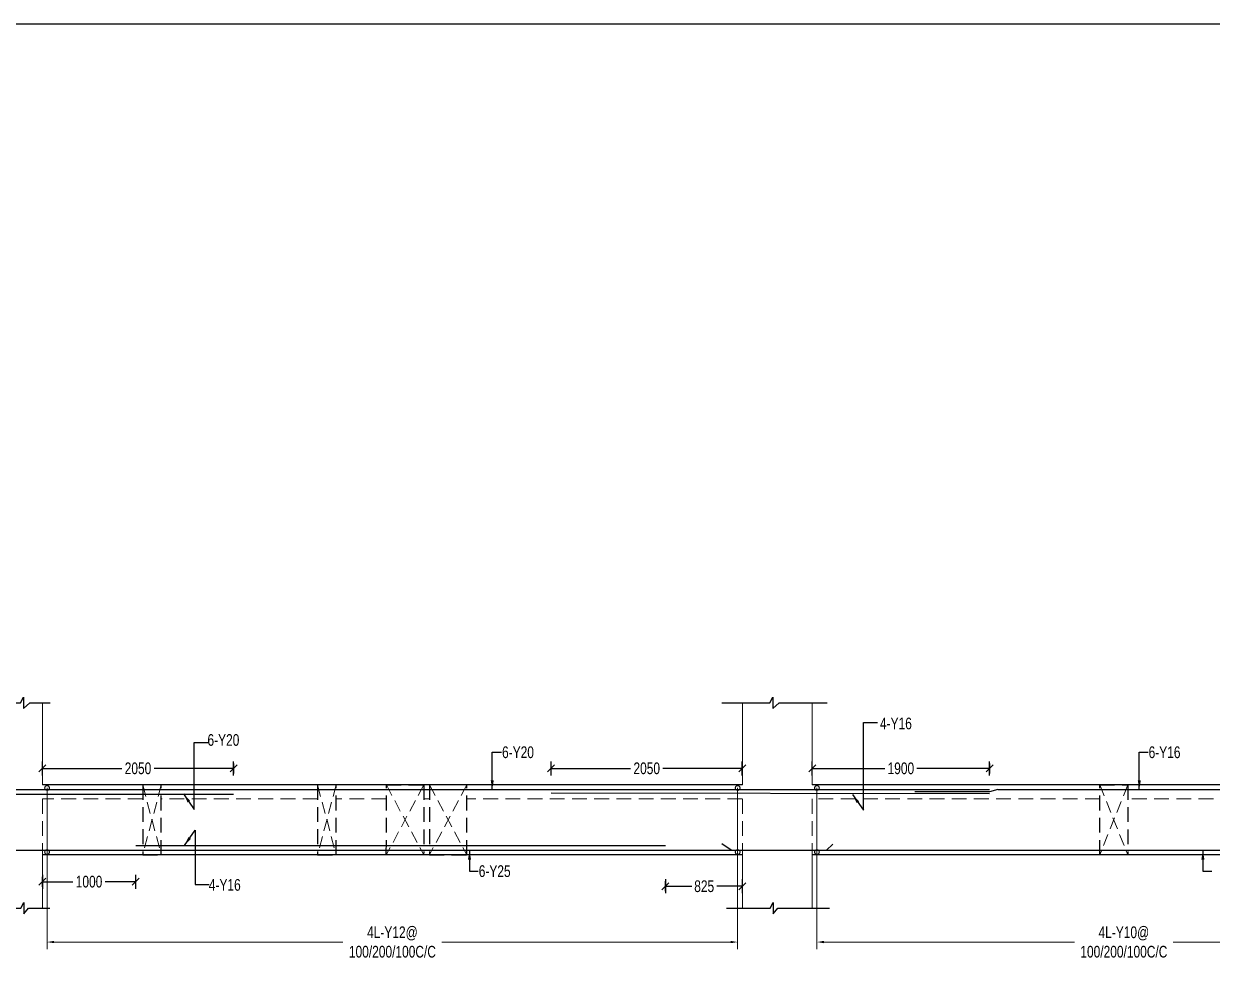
# Model space of a CAD drawing. Header units: millimetres. Extents: x 39642 to 122100, y 15829 to 56435.
# Drawn here: x 96839 to 109583, y 46321 to 56435 of the extents above; entities that cross this region are included whole.
import ezdxf

# ---------------------------------------------------------------- set-up
doc = ezdxf.new("R2010")
doc.units = ezdxf.units.MM
for name, pattern in [('CONTINOUS', [0]), ('CONTINU', [0]), ('HIDDEN', [9.525, 6.35, -3.175])]:
    doc.linetypes.add(name, pattern=pattern)
for name, color, linetype in [('-S-ARROW', 253, 'Continuous'), ('-S-DIM', 251, 'Continuous'), ('-S-MISC', 8, 'Continuous'), ('-STR-BEAM', 7, 'CONTINU'), ('-STR-REINF', 3, 'Continuous'), ('-STR-TEXT', 6, 'Continuous'), ('S- Structural', 5, 'Continuous')]:
    doc.layers.add(name, color=color, linetype=linetype)
for name, color, linetype, lineweight in [('-S-STIRUP', 11, 'Continuous', 9), ('-STR-COLUMN', 5, 'HIDDEN', 13), ('-STR-RF-DIM', 252, 'CONTINOUS', 20), ('S-BEAM-IDEN', 2, 'Continuous', 9), ('SLAB LINE', 254, 'HIDDEN', 20)]:
    doc.layers.add(name, color=color, linetype=linetype, lineweight=lineweight)
doc.styles.add('BEAM-LS', font='romans.shx', dxfattribs={"width": 0.8})
doc.styles.add('EL', font='swisscl.ttf')
doc.styles.add('SOBHA', font='swisscl.ttf')
doc.dimstyles.new('S-50', dxfattribs={"dimscale": 50, "dimtxt": 2.5, "dimasz": 1.25, "dimexe": 1, "dimexo": 1, "dimgap": 0.5, "dimtad": 1, "dimdec": 0, "dimrnd": 0.0005, "dimzin": 0, "dimdsep": 46, "dimtxsty": 'EL', "dimblk": 'ARCHTICK', "dimcen": 0.09, "dimdle": 1.5, "dimclrd": 251, "dimclre": 251, "dimclrt": 6, "dimadec": 0, "dimazin": 0, "dimtfac": 1, "dimtdec": 0, "dimtofl": 0, "dimtmove": 0, "dimatfit": 3, "dimfxl": 2, "dimtolj": 1, "dimtzin": 0, "dimlwd": -1, "dimlwe": -1, "dimarcsym": 0})
doc.dimstyles.new('S-DIM50', dxfattribs={"dimscale": 50, "dimtxt": 2.5, "dimasz": 1.5, "dimexe": 1.5, "dimexo": 1, "dimgap": 0.5, "dimtad": 0, "dimdec": 0, "dimzin": 0, "dimdsep": 46, "dimtxsty": 'SOBHA', "dimcen": 0.09, "dimclrd": 256, "dimclre": 256, "dimclrt": 6, "dimadec": 5, "dimazin": 0, "dimtfac": 1, "dimtdec": 0, "dimtofl": 0, "dimtmove": 0, "dimatfit": 3, "dimfxl": 0.18, "dimtolj": 1, "dimtzin": 0, "dimlwd": -1, "dimlwe": -1, "dimarcsym": 0})
doc.dimstyles.new('STIRUP', dxfattribs={"dimscale": 50, "dimtxt": 2.5, "dimasz": 2.2, "dimexe": 0, "dimexo": 0, "dimgap": 0.5, "dimtad": 0, "dimdec": 0, "dimzin": 0, "dimdsep": 46, "dimtxsty": 'BEAM-LS', "dimblk": 'DOTSMALL', "dimcen": 0.09, "dimclrd": 256, "dimclre": 256, "dimclrt": 256, "dimadec": 5, "dimazin": 0, "dimtfac": 1, "dimtdec": 0, "dimtofl": 0, "dimtmove": 0, "dimatfit": 3, "dimldrblk": 'DOTSMALL', "dimfxl": 0, "dimfxlon": 1, "dimtolj": 1, "dimtzin": 0, "dimlwd": -1, "dimlwe": -1, "dimarcsym": 0})

# ---------------------------------------------------------------- blocks, each defined once
blk = doc.blocks.new('_Oblique')
at = {"color": 0, "linetype": 'ByBlock', "lineweight": -2}
for p, q in [((-0.5, -0.5), (0.5, 0.5)), ((0, 0.71), (0, -0.71))]:
    blk.add_line(p, q, dxfattribs=at)
blk = doc.blocks.new('*D245')
at = {"layer": '-S-DIM', "transparency": 16777216}
for p, q in [((97039, 48378), (97039, 48528)), ((97039, 48453), (97891, 48453)), ((99089, 48453), (98237, 48453)), ((99089, 48378), (99089, 48528))]:
    blk.add_line(p, q, dxfattribs=at)
at = {"layer": '-S-DIM', "transparency": 16777216, "xscale": 75, "yscale": 75, "zscale": 75, "rotation": 180}
blk.add_blockref('_Oblique', (97039, 48453), dxfattribs=at)
at = {"layer": '-S-DIM', "transparency": 16777216, "xscale": 75, "yscale": 75, "zscale": 75}
blk.add_blockref('_Oblique', (99089, 48453), dxfattribs=at)
at = {"layer": '-S-DIM', "color": 6, "transparency": 16777216, "insert": (98064, 48453), "char_height": 125, "attachment_point": 5, "style": 'SOBHA'}
blk.add_mtext('\\A1;2050', dxfattribs=at)
blk = doc.blocks.new('*D246')
at = {"layer": '-S-DIM', "transparency": 16777216}
for p, q in [((97039, 47313), (97039, 47163)), ((98039, 47313), (98039, 47163)), ((97039, 47238), (97367, 47238)), ((98039, 47238), (97711, 47238))]:
    blk.add_line(p, q, dxfattribs=at)
at = {"layer": '-S-DIM', "transparency": 16777216, "xscale": 75, "yscale": 75, "zscale": 75, "rotation": 180}
blk.add_blockref('_Oblique', (97039, 47238), dxfattribs=at)
at = {"layer": '-S-DIM', "transparency": 16777216, "xscale": 75, "yscale": 75, "zscale": 75}
blk.add_blockref('_Oblique', (98039, 47238), dxfattribs=at)
at = {"layer": '-S-DIM', "color": 6, "transparency": 16777216, "insert": (97539, 47238), "char_height": 125, "attachment_point": 5, "style": 'SOBHA'}
blk.add_mtext('\\A1;1000', dxfattribs=at)
blk = doc.blocks.new('*D247')
at = {"layer": '-S-DIM', "transparency": 16777216}
for p, q in [((103719, 47264), (103719, 47114)), ((103719, 47189), (104001, 47189)), ((104544, 47189), (104269, 47189)), ((104544, 47264), (104544, 47114))]:
    blk.add_line(p, q, dxfattribs=at)
at = {"layer": '-S-DIM', "transparency": 16777216, "xscale": 75, "yscale": 75, "zscale": 75, "rotation": 180}
blk.add_blockref('_Oblique', (103719, 47189), dxfattribs=at)
at = {"layer": '-S-DIM', "transparency": 16777216, "xscale": 75, "yscale": 75, "zscale": 75}
blk.add_blockref('_Oblique', (104544, 47189), dxfattribs=at)
at = {"layer": '-S-DIM', "color": 6, "transparency": 16777216, "insert": (104135, 47189), "char_height": 125, "attachment_point": 5, "style": 'SOBHA'}
blk.add_mtext('\\A1;825', dxfattribs=at)
blk = doc.blocks.new('_DotSmall')
at = {"color": 0, "linetype": 'ByBlock', "const_width": 0.5}
blk.add_lwpolyline([(-0.0625, 0, 1), (0.0625, 0, 1)], format="xyb", close=True, dxfattribs=at)
blk = doc.blocks.new('*D248')
at = {"layer": '-S-STIRUP', "ltscale": 100, "transparency": 16777216}
blk.add_line((97089, 47556), (97089, 48243), dxfattribs=at)
at = {"layer": '-S-STIRUP', "linetype": 'CONTINU', "ltscale": 100, "transparency": 16777216, "xscale": 100, "yscale": 100, "zscale": 100}
for p, rotation in [((97089, 48243), 90), ((97089, 47556), 270)]:
    blk.add_blockref('_DotSmall', p, dxfattribs=dict(at, rotation=rotation))
blk = doc.blocks.new('*D249')
at = {"layer": '-STR-RF-DIM', "transparency": 16777216}
for p, q in [((97089, 47637), (97089, 46516)), ((104494, 47550), (104494, 46516)), ((97164, 46591), (100262, 46591)), ((104419, 46591), (101321, 46591))]:
    blk.add_line(p, q, dxfattribs=at)
for points in [[(97164, 46604), (97164, 46579), (97089, 46591)], [(104419, 46604), (104419, 46579), (104494, 46591)]]:
    blk.add_solid(points, dxfattribs=at)
at = {"layer": '-STR-RF-DIM', "color": 6, "transparency": 16777216, "insert": (100792, 46591), "char_height": 125, "attachment_point": 5, "style": 'SOBHA'}
blk.add_mtext('\\A1;4L-Y12@\\P100/200/100C/C', dxfattribs=at)
blk = doc.blocks.new('*D250')
at = {"layer": '-S-STIRUP', "ltscale": 100, "transparency": 16777216}
blk.add_line((104494, 47556), (104494, 48243), dxfattribs=at)
at = {"layer": '-S-STIRUP', "linetype": 'CONTINU', "ltscale": 100, "transparency": 16777216, "xscale": 100, "yscale": 100, "zscale": 100}
for p, rotation in [((104494, 48243), 90), ((104494, 47556), 270)]:
    blk.add_blockref('_DotSmall', p, dxfattribs=dict(at, rotation=rotation))
blk = doc.blocks.new('_ArchTick')
at = {"color": 0, "linetype": 'ByBlock', "const_width": 0.15}
blk.add_lwpolyline([(-0.5, -0.5), (0.5, 0.5)], dxfattribs=at)
blk = doc.blocks.new('*D252')
at = {"layer": '-S-DIM', "transparency": 16777216}
for p, q in [((102494, 48378), (102494, 48528)), ((102494, 48453), (103346, 48453)), ((104544, 48453), (103692, 48453)), ((104544, 48378), (104544, 48528))]:
    blk.add_line(p, q, dxfattribs=at)
at = {"layer": '-S-DIM', "transparency": 16777216, "xscale": 75, "yscale": 75, "zscale": 75, "rotation": 180}
blk.add_blockref('_Oblique', (102494, 48453), dxfattribs=at)
at = {"layer": '-S-DIM', "transparency": 16777216, "xscale": 75, "yscale": 75, "zscale": 75}
blk.add_blockref('_Oblique', (104544, 48453), dxfattribs=at)
at = {"layer": '-S-DIM', "color": 6, "transparency": 16777216, "insert": (103519, 48453), "char_height": 125, "attachment_point": 5, "style": 'SOBHA'}
blk.add_mtext('\\A1;2050', dxfattribs=at)
blk = doc.blocks.new('*D253')
at = {"layer": '-S-DIM', "transparency": 16777216}
for p, q in [((105294, 48378), (105294, 48528)), ((105294, 48453), (106072, 48453)), ((107195, 48453), (106416, 48453)), ((107195, 48378), (107195, 48528))]:
    blk.add_line(p, q, dxfattribs=at)
at = {"layer": '-S-DIM', "transparency": 16777216, "xscale": 75, "yscale": 75, "zscale": 75, "rotation": 180}
blk.add_blockref('_Oblique', (105294, 48453), dxfattribs=at)
at = {"layer": '-S-DIM', "transparency": 16777216, "xscale": 75, "yscale": 75, "zscale": 75}
blk.add_blockref('_Oblique', (107195, 48453), dxfattribs=at)
at = {"layer": '-S-DIM', "color": 6, "transparency": 16777216, "insert": (106244, 48453), "char_height": 125, "attachment_point": 5, "style": 'SOBHA'}
blk.add_mtext('\\A1;1900', dxfattribs=at)
blk = doc.blocks.new('*D255')
at = {"layer": '-S-STIRUP', "ltscale": 100, "transparency": 16777216}
blk.add_line((105344, 47556), (105344, 48243), dxfattribs=at)
at = {"layer": '-S-STIRUP', "linetype": 'CONTINU', "ltscale": 100, "transparency": 16777216, "xscale": 100, "yscale": 100, "zscale": 100}
for p, rotation in [((105344, 48243), 90), ((105344, 47556), 270)]:
    blk.add_blockref('_DotSmall', p, dxfattribs=dict(at, rotation=rotation))
blk = doc.blocks.new('*D256')
at = {"layer": '-STR-RF-DIM', "transparency": 16777216}
for p, q in [((105344, 47637), (105344, 46516)), ((111926, 47526), (111926, 46516)), ((105419, 46591), (108105, 46591)), ((111851, 46591), (109165, 46591))]:
    blk.add_line(p, q, dxfattribs=at)
for points in [[(105419, 46604), (105419, 46579), (105344, 46591)], [(111851, 46604), (111851, 46579), (111926, 46591)]]:
    blk.add_solid(points, dxfattribs=at)
at = {"layer": '-STR-RF-DIM', "color": 6, "transparency": 16777216, "insert": (108635, 46591), "char_height": 125, "attachment_point": 5, "style": 'SOBHA'}
blk.add_mtext('\\A1;4L-Y10@\\P100/200/100C/C', dxfattribs=at)

msp = doc.modelspace()

# ---------------------------------------------------------------- linework, layer by layer
at = {"layer": '-S-MISC', "linetype": 'ByBlock', "ltscale": 1000, "elevation": 0}
for points in [[(96582.6, 49155), (96804.4, 49155), (96835.3, 49214.7), (96835.3, 49094.5), (96905.6, 49155), (97121.1, 49155)], [(104324.7, 49155), (104839, 49155), (104869.9, 49214.7), (104869.9, 49094.5), (104940.2, 49155), (105452.5, 49155)], [(96576.8, 46955.4), (96809.3, 46955.5), (96840.2, 47015.2), (96840.2, 46895), (96890.1, 46955.5), (97119.1, 46955.5)], [(104376, 46955.4), (104843.9, 46955.5), (104874.8, 47015.2), (104874.8, 46895), (104924.6, 46955.5), (105478.5, 46955.5)]]:
    msp.add_lwpolyline(points, dxfattribs=at)
at = {"layer": '-STR-BEAM'}
for p, q in [((104544.1, 48276, 0), (97039.2, 48276, 0)), ((111976.1, 48276, 0), (105294.1, 48276, 0)), ((104544.1, 47526, 0), (97039.2, 47526, 0)), ((111976.1, 47526, 0), (105294.1, 47526, 0))]:
    msp.add_line(p, q, dxfattribs=at)
at = {"layer": '-STR-BEAM', "linetype": 'HIDDEN', "ltscale": 25, "elevation": 0}
for points in [[(98314.2, 48276), (98114.2, 48276), (98114.2, 47526), (98314.2, 47526), (98314.2, 48276)], [(100189.2, 48276), (99989.2, 48276), (99989.2, 47526), (100189.2, 47526), (100189.2, 48276)], [(100189.2, 48276), (99989.2, 48276), (99989.2, 47526), (100189.2, 47526), (100189.2, 48276)], [(100727.4, 48276), (101127.7, 48275.8), (101127.1, 47525.7), (100726.8, 47525.9), (100727.4, 48276)], [(101389.2, 48276), (101189.2, 48276), (101189.2, 47526), (101589.2, 47526), (101589.2, 48276)], [(108377.2, 48276), (108677.5, 48275.8), (108676.9, 47525.7), (108376.6, 47525.9), (108377.2, 48276)]]:
    msp.add_lwpolyline(points, dxfattribs=at)
at = {"layer": '-STR-COLUMN', "linetype": 'Continuous', "ltscale": 10}
for p, q in [((97039.2, 48276, 0), (97039.2, 49156, 0)), ((104544.1, 49155, 0), (104544.1, 48276, 0)), ((105294.1, 48276, 0), (105294.1, 49156, 0)), ((97039.2, 46955.1, 0), (97039.2, 47526, 0)), ((104544.1, 47526, 0), (104544.1, 46955.1, 0)), ((105294.1, 46955.5, 0), (105294.1, 47526, 0))]:
    msp.add_line(p, q, dxfattribs=at)
at = {"layer": '-STR-REINF', "ltscale": 10}
for p, q in [((87391.2, 48226, 0), (99089.2, 48226, 0)), ((94288.8, 48175.9, 0), (99089.2, 48176, 0)), ((107194.5, 48179, 0), (102494.1, 48186, 0)), ((107284.1, 48226, 0), (112661.2, 48226, 0)), ((87441.2, 47576, 0), (105446.7, 47576, 0)), ((98039.2, 47625.9, 0), (103719.4, 47625.9, 0)), ((104422.6, 47576, 0), (112611.1, 47576, 0))]:
    msp.add_line(p, q, dxfattribs=at)
at = {"layer": '-STR-REINF', "ltscale": 10, "elevation": 0}
for points in [[(107284.1, 48226), (107194.5, 48201), (106394.5, 48201)], [(104422.6, 47576), (104324.1, 47642.4)], [(105446.7, 47576), (105513.9, 47639.2)]]:
    msp.add_lwpolyline(points, dxfattribs=at)
at = {"layer": '-STR-REINF', "ltscale": 10}
msp.add_polyline3d([(99089.2, 48226, 0), (99524.5, 48226, 0), (107194.5, 48226, 0)], dxfattribs=at)
at = {"layer": 'S- Structural', "ltscale": 20}
msp.add_lwpolyline([(39641.8, 56435.3), (122100, 56435.3), (122100, 15829.3), (39641.8, 15829.3)], close=True, dxfattribs=at)
at = {"layer": 'S-BEAM-IDEN', "color": 9, "linetype": 'HIDDEN', "ltscale": 20}
for p, q in [((98114.2, 48276, 0), (98314.2, 47526, 0)), ((98314.2, 48276, 0), (98114.2, 47526, 0)), ((99989.2, 48276, 0), (100189.2, 47526, 0)), ((100189.2, 48276, 0), (99989.2, 47526, 0)), ((99989.2, 48276, 0), (100189.2, 47526, 0)), ((100189.2, 48276, 0), (99989.2, 47526, 0)), ((101127.7, 48275.8, 0), (100726.8, 47526.1, 0)), ((100727.1, 48275.8, 0), (101127.4, 47526, 0)), ((101189.2, 48276, 0), (101589.2, 47526, 0)), ((101589.2, 48276, 0), (101189.2, 47526, 0)), ((108677.5, 48275.8, 0), (108376.6, 47526.1, 0)), ((108376.9, 48275.8, 0), (108677.2, 47526, 0))]:
    msp.add_line(p, q, dxfattribs=at)
at = {"layer": 'SLAB LINE', "linetype": 'HIDDEN', "ltscale": 25}
for p, q in [((98114.2, 48126, 0), (97039.2, 48126, 0)), ((97039.2, 48126, 0), (97039.2, 47526, 0)), ((99989.2, 48126, 0), (98314.2, 48126, 0)), ((100727.4, 48126, 0), (100189.2, 48126, 0)), ((101189.2, 48126, 0), (101127.4, 48126, 0)), ((104544, 48126, 0), (101589.2, 48126, 0)), ((104544.2, 48126, 0), (104544.2, 47526, 0)), ((108377.2, 48126, 0), (105294.1, 48126, 0)), ((105294.2, 48126, 0), (105294.2, 47526, 0)), ((111976, 48126, 0), (108677.2, 48126, 0))]:
    msp.add_line(p, q, dxfattribs=at)

# ---------------------------------------------------------------- texts
at = {"layer": '-STR-TEXT', "color": 6, "char_height": 125, "style": 'SOBHA'}
for s, insert, attachment_point in [('\\A1;4-Y16', (106019.8, 48870.1, 0), 7), ('\\A1;6-Y20', (101967.6, 48688.5, 0), 1), ('\\A1;6-Y16', (108900.2, 48688.5, 0), 1)]:
    msp.add_mtext(s, dxfattribs=dict(at, insert=insert, attachment_point=attachment_point))
at = {"layer": '-STR-TEXT', "color": 6, "char_height": 125, "attachment_point": 7, "style": 'SOBHA'}
for s, insert, width in [('\\A1;6-Y20', (98808.9, 48693.4, 0), 355.259), ('\\A1;6-Y25', (101717.7, 47287.3, 0), 281.386), ('\\A1;4-Y16', (98823.6, 47139.7, 178586.6), 281.386)]:
    msp.add_mtext(s, dxfattribs=dict(at, insert=insert, width=width))

# ---------------------------------------------------------------- dimensions: what is measured, and where the dimension line sits
at = {"layer": '-S-DIM'}
for base, p1, p2, picture, middle in [((99089.2, 48453, 0), (97039.2, 48276, 0), (99089.2, 48186, 0), '*D245', (98064.2, 48453, 0)), ((98039.2, 47238.1, 0), (97039.2, 47632.7, 0), (98039.2, 47625.9, 0), '*D246', (97539.2, 47238.1, 0))]:
    dim = msp.add_linear_dim(base=base, p1=p1, p2=p2, dimstyle='S-DIM50', override={"dimscale": 1, "dimtxt": 125, "dimasz": 75, "dimexe": 75, "dimexo": 0, "dimgap": 25, "dimblk1": 'Oblique', "dimblk2": 'Oblique', "dimsah": 1, "dimcen": 4.5, "dimfxl": 75, "dimfxlon": 1}, dxfattribs=at)
    dim.commit()
    dim.dimension.update_dxf_attribs({"geometry": picture, "text_midpoint": middle})
for base, p1, p2, picture, middle in [((102494.1, 48453, 0), (104544.1, 48276, 0), (102494.1, 48186, 0), '*D252', (103519.1, 48453, 0)), ((105294.1, 48453, 0), (107194.5, 48179, 0), (105294.1, 48276, 0), '*D253', (106244.3, 48453, 0))]:
    dim = msp.add_linear_dim(base=base, p1=p1, p2=p2, angle=180, dimstyle='S-DIM50', override={"dimscale": 1, "dimtxt": 125, "dimasz": 75, "dimexe": 75, "dimexo": 0, "dimgap": 25, "dimblk1": 'Oblique', "dimblk2": 'Oblique', "dimsah": 1, "dimcen": 4.5, "dimfxl": 75, "dimfxlon": 1}, dxfattribs=at)
    dim.commit()
    dim.dimension.update_dxf_attribs({"geometry": picture, "text_midpoint": middle})
dim = msp.add_linear_dim(base=(104544, 47189.2, 0), p1=(103719.4, 47625.9, 0), p2=(104544, 47526, 0), dimstyle='S-DIM50', override={"dimscale": 1, "dimtxt": 125, "dimasz": 75, "dimexe": 75, "dimexo": 0, "dimgap": 25, "dimblk1": 'Oblique', "dimblk2": 'Oblique', "dimsah": 1, "dimcen": 4.5, "dimfxl": 75, "dimfxlon": 1}, dxfattribs=at)
dim.commit()
dim.dimension.update_dxf_attribs({"geometry": '*D247', "text_midpoint": (104135.2, 47189.2, 0), "dimtype": 160})
at = {"layer": '-S-STIRUP', "linetype": 'CONTINU', "ltscale": 100}
for base, p1, p2, picture, middle in [((97089, 48243, 178586.6), (97089, 47556.3, 178586.6), (97089, 48243, 178586.6), '*D248', (97089, 47899.7, 178586.6)), ((104494.3, 48243, 178586.6), (104494.3, 47556.3, 178586.6), (104494.3, 48243, 178586.6), '*D250', (104494.3, 47899.7, 178586.6)), ((105344, 48243, 178586.6), (105344, 47556.3, 178586.6), (105344, 48243, 178586.6), '*D255', (105344, 47899.7, 178586.6))]:
    dim = msp.add_linear_dim(base=base, p1=p1, p2=p2, angle=90, text=' ', dimstyle='STIRUP', override={"dimasz": 2}, dxfattribs=at)
    dim.commit()
    dim.dimension.update_dxf_attribs({"geometry": picture, "text_midpoint": middle})
at = {"layer": '-STR-RF-DIM'}
for base, p1, p2, text, picture, middle in [((104494.3, 46591.5, 178586.6), (97089, 47637.3, 178586.6), (104494.3, 47550.1, 178586.6), '4L-Y12@\\P100/200/100C/C', '*D249', (100791.6, 46591.5, 178586.6)), ((111926.1, 46591.5, 178586.6), (105344, 47637.3, 178586.6), (111926.1, 47526, 0), '4L-Y10@\\P100/200/100C/C', '*D256', (108635, 46591.5, 178586.6))]:
    dim = msp.add_linear_dim(base=base, p1=p1, p2=p2, text=text, dimstyle='S-DIM50', override={"dimscale": 1, "dimtxt": 125, "dimasz": 75, "dimexe": 75, "dimexo": 0, "dimgap": 25, "dimsah": 1, "dimcen": 4.5, "dimfxl": 75}, dxfattribs=at)
    dim.commit()
    dim.dimension.update_dxf_attribs({"geometry": picture, "text_midpoint": middle})

# ---------------------------------------------------------------- leaders
at = {"layer": '-S-ARROW', "annotation_type": 0, "has_hookline": 1, "hookline_direction": 1, "horizontal_direction": (-1, 0, 0)}
for points, text_width in [([(105726.7, 48172.6, 178586.6), (105842.2, 48006.2, 178586.6), (105842.2, 48946, 178586.6), (105993.6, 48946, 178586.6)], 355.3), ([(98552, 48180.2, 178586.6), (98667.5, 48013.7, 178586.6), (98667.5, 48729.2, 178586.6), (98818.9, 48729.2, 178586.6)], 354.1)]:
    msp.add_leader(points, dimstyle='S-50', override={"dimasz": 2, "dimgap": 0.1, "dimtad": 0}, dxfattribs=dict(at, text_width=text_width))
at = {"layer": '-S-ARROW', "annotation_type": 0, "has_hookline": 1, "hookline_direction": 1}
for points, text_width in [([(101862.6, 48226, 0), (101862.6, 48626, 0), (101962.6, 48626, 0)], 354.1), ([(108800.8, 48226, 0), (108800.8, 48626, 0), (108895.2, 48626, 0)], 354.1), ([(101618.4, 47576, 0), (101618.4, 47349.8, 0), (101712.7, 47349.8, 0)], 353.8), ([(109482.5, 47576, 0), (109482.5, 47349.8, 0), (109576.9, 47349.8, 0)], 354.1)]:
    msp.add_leader(points, dimstyle='S-50', override={"dimasz": 2, "dimgap": 0.1, "dimtad": 0}, dxfattribs=dict(at, text_width=text_width))
at = {"layer": '-S-ARROW'}
msp.add_leader([(98561.4, 47624.7, 178586.6), (98676.9, 47791.1, 178586.6), (98676.9, 47206.8, 178586.6), (98828.3, 47206.8, 178586.6)], dimstyle='S-50', override={"dimasz": 2, "dimgap": 0.1, "dimtad": 0}, dxfattribs=at)

doc.saveas('drawing.dxf')
